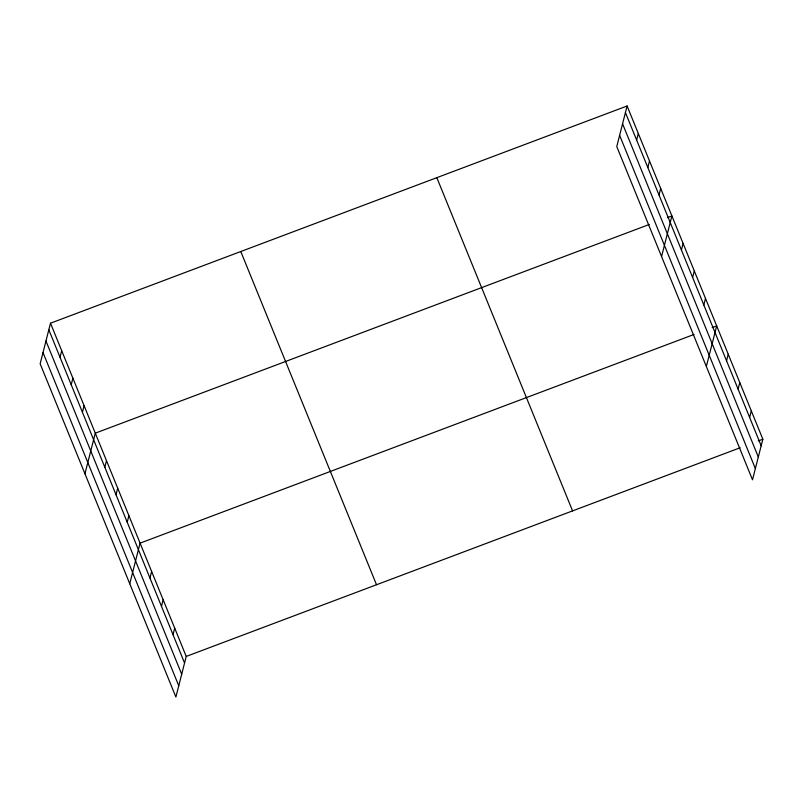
<?xml version="1.0" encoding="UTF-8"?>
<svg xmlns="http://www.w3.org/2000/svg" width="803" height="803" viewBox="0 0 803 803"><rect width="100%" height="100%" fill="white"/><g stroke="black" fill="none" stroke-linecap="round" stroke-linejoin="round"><path stroke-width="1.2" d="M50.499 323.207L40.15 363.789L175.897 697.014L186.236 656.432L50.499 323.207L627.103 105.986L762.85 439.211L752.501 479.792L616.764 146.568L627.103 105.986M60.014 357.275L61.69 350.7M71.216 384.767L72.892 378.193M82.418 412.26L84.094 405.686M84.947 473.76L95.286 433.168L649.246 224.479M104.812 467.236L106.488 460.661M116.013 494.728L117.69 488.154M127.205 522.221L128.892 515.646M129.745 583.721L140.083 543.139L694.043 334.449M149.95 578.04L151.626 571.465M161.483 606.365L163.16 599.781M173.026 634.681L174.703 628.107M636.628 140.053L638.305 133.469M647.83 167.546L649.507 160.961M659.022 195.029L660.698 188.454M661.562 256.528L671.9 215.947L667.373 217.653M681.426 250.014L683.102 243.439M692.628 277.507L694.304 270.932M703.819 304.999L705.496 298.425M706.349 366.499L716.698 325.908L712.171 327.614M726.554 360.808L728.231 354.233M738.098 389.134L739.774 382.559M749.631 417.46L751.307 410.885M186.236 656.432L740.195 447.743M758.323 440.917L762.85 439.211M625.427 112.561L761.174 445.785M622.566 123.782L758.313 457.007M619.625 135.346L755.362 468.571M436.822 177.664L572.569 510.889M240.78 251.52L376.517 584.745M48.822 329.782L184.56 663.007M45.962 341.004L181.699 674.229M43.011 352.567L178.758 685.792"/></g></svg>
